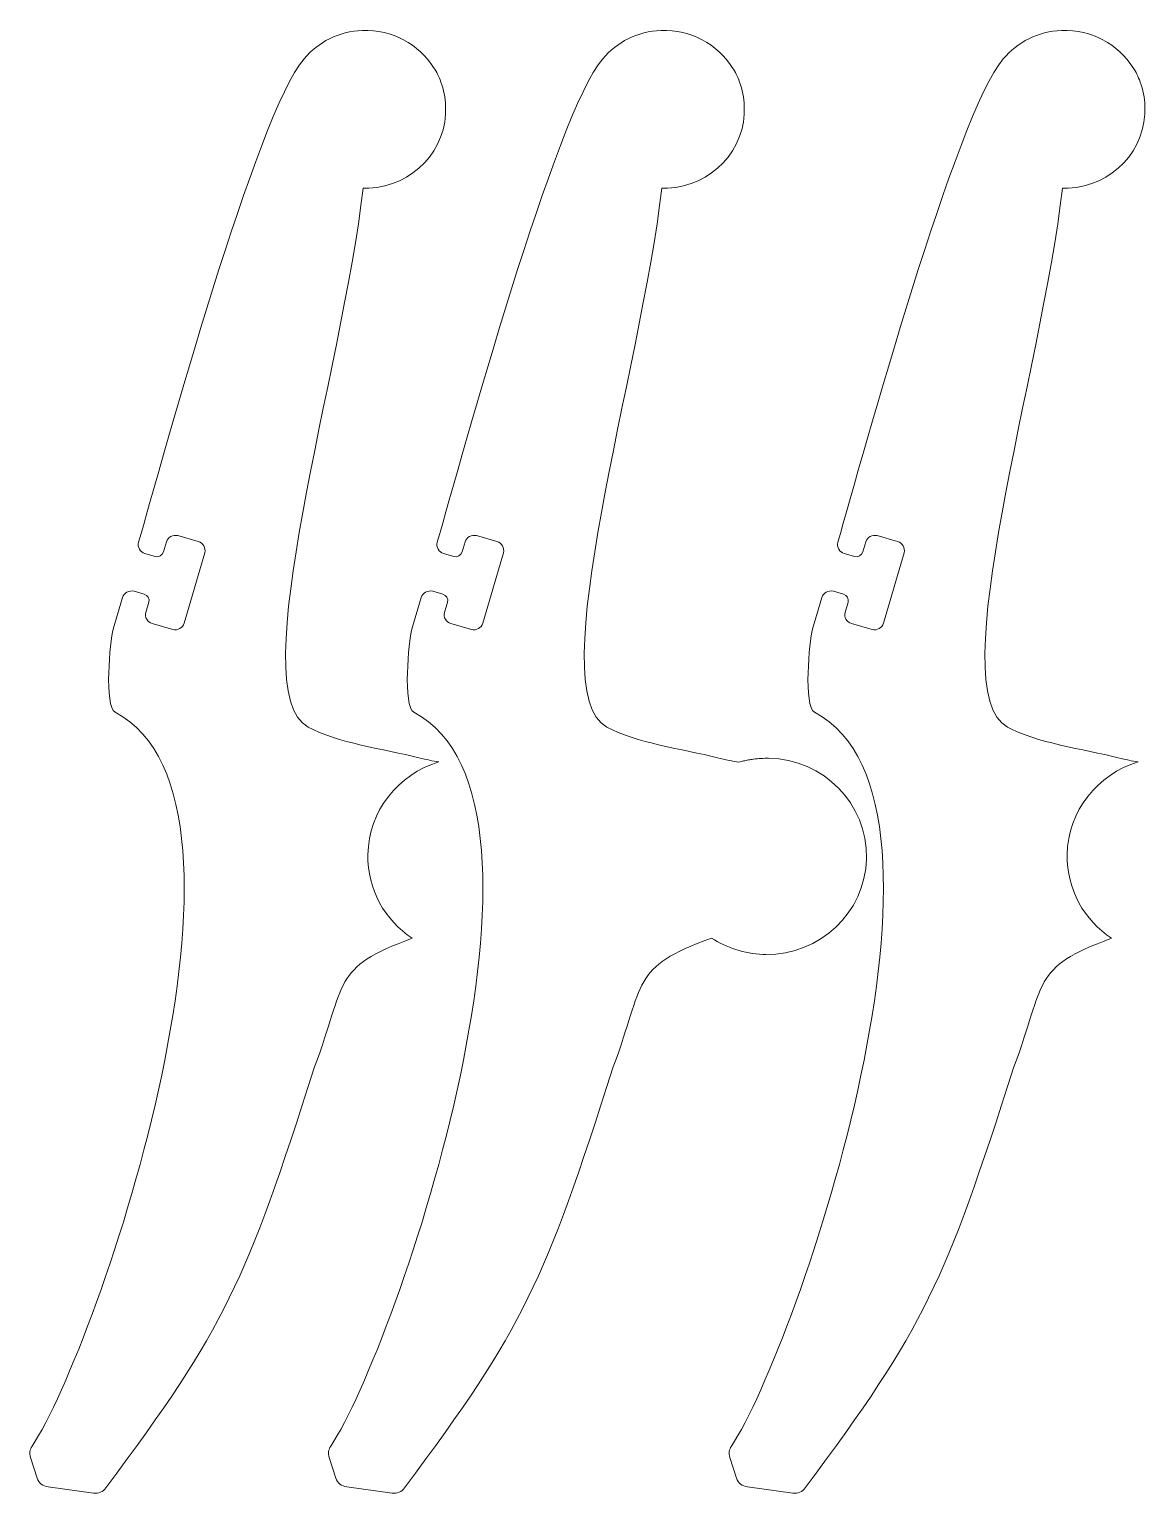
# Model space of a CAD drawing. Header units: centimetres. Extents: x -7.2 to 6.6, y 35.6 to 43.8.
# Drawn here: x 0.47 to 6.58, y 35.76 to 43.77 of the extents above; entities that cross this region are included whole.
import ezdxf

# ---------------------------------------------------------------- set-up
doc = ezdxf.new("R2010")
doc.units = ezdxf.units.CM
doc.header["$MEASUREMENT"] = 0
doc.layers.add('Layer 1', color=7, linetype='Continuous')

msp = doc.modelspace()

# ---------------------------------------------------------------- linework, layer by layer
at = {"layer": 'Layer 1', "lineweight": 9}
for points, knots in [([(2.71007, 39.7669), (2.67824, 39.77227), (2.64252, 39.77984), (2.60143, 39.78991), (2.60143, 39.78991), (2.41146, 39.83648), (2.14906, 39.87303), (1.99526, 39.95678), (1.99526, 39.95678), (1.62937, 40.15608), (2.18184, 41.9051), (2.29605, 42.90509), (2.29605, 42.90509), (2.30611, 42.9048), (2.31624, 42.90482), (2.32645, 42.90522), (2.32645, 42.90522), (2.56857, 42.91465), (2.75708, 43.11532), (2.74748, 43.35341), (2.74748, 43.35341), (2.74561, 43.39979), (2.73634, 43.44416), (2.72086, 43.48549), (2.72086, 43.48549), (2.7111, 43.51555), (2.69789, 43.54116), (2.68169, 43.56423), (2.68169, 43.56423), (2.60101, 43.69152), (2.45503, 43.77379), (2.29172, 43.76742), (2.29172, 43.76742), (2.16278, 43.76241), (2.04905, 43.70314), (1.97235, 43.61289), (1.97235, 43.61289), (1.71363, 43.30844), (1.20299, 41.44175), (1.06721, 40.96804), (1.06721, 40.96804), (1.05965, 40.94163), (1.07535, 40.91392), (1.1022, 40.90636), (1.1022, 40.90636), (1.1022, 40.90636), (1.15824, 40.89057), (1.15824, 40.89057), (1.15824, 40.89057), (1.17745, 40.88515), (1.19771, 40.89621), (1.20321, 40.9151), (1.20321, 40.9151), (1.20321, 40.9151), (1.21923, 40.9701), (1.21923, 40.9701), (1.21923, 40.9701), (1.22694, 40.99657), (1.25528, 41.01203), (1.28219, 41.00444), (1.28219, 41.00444), (1.28219, 41.00444), (1.39406, 40.97293), (1.39406, 40.97293), (1.39406, 40.97293), (1.42099, 40.96534), (1.4367, 40.93752), (1.42898, 40.91101), (1.42898, 40.91101), (1.42898, 40.91101), (1.31682, 40.52599), (1.31682, 40.52599), (1.31682, 40.52599), (1.30909, 40.49948), (1.2808, 40.48406), (1.25385, 40.49165), (1.25385, 40.49165), (1.25385, 40.49165), (1.14198, 40.52317), (1.14198, 40.52317), (1.14198, 40.52317), (1.11501, 40.53076), (1.09936, 40.55861), (1.10706, 40.58508), (1.10706, 40.58508), (1.10706, 40.58508), (1.12307, 40.64008), (1.12307, 40.64008), (1.12307, 40.64008), (1.12858, 40.65897), (1.11739, 40.6789), (1.09814, 40.68431), (1.09814, 40.68431), (1.09814, 40.68431), (1.04222, 40.70006), (1.04222, 40.70006), (1.04222, 40.70006), (1.01526, 40.70765), (0.98698, 40.69223), (0.97926, 40.66572), (0.97926, 40.66572), (0.97926, 40.66572), (0.92893, 40.49298), (0.92893, 40.49298), (0.92893, 40.49298), (0.90987, 40.42755), (0.87807, 40.07102), (0.93911, 40.03892), (0.93911, 40.03892), (1.86327, 39.55275), (0.84502, 36.56956), (0.48422, 36.0244), (0.48422, 36.0244), (0.47195, 36.0058), (0.46905, 35.98486), (0.47591, 35.96373), (0.47591, 35.96373), (0.47591, 35.96373), (0.51255, 35.85078), (0.51255, 35.85078), (0.51255, 35.85078), (0.52129, 35.82385), (0.54358, 35.80544), (0.57205, 35.80164), (0.57205, 35.80164), (0.57205, 35.80164), (0.82033, 35.76849), (0.82033, 35.76849), (0.82033, 35.76849), (0.84747, 35.76487), (0.87265, 35.77539), (0.88882, 35.79713), (0.88882, 35.79713), (1.54287, 36.67573), (1.65408, 36.91998), (2.02987, 38.09956), (2.02987, 38.09956), (2.20596, 38.56143), (2.11914, 38.64086), (2.56443, 38.8024), (2.56443, 38.8024), (2.41534, 38.90118), (2.31851, 39.06986), (2.32182, 39.25979), (2.32182, 39.25979), (2.32602, 39.49969), (2.48872, 39.70032), (2.71007, 39.7669)], [0, 0, 0, 0, 0.0263158, 0.0263158, 0.0263158, 0.0263158, 0.0526316, 0.0526316, 0.0526316, 0.0526316, 0.0789474, 0.0789474, 0.0789474, 0.0789474, 0.1052632, 0.1052632, 0.1052632, 0.1052632, 0.1315789, 0.1315789, 0.1315789, 0.1315789, 0.1578947, 0.1578947, 0.1578947, 0.1578947, 0.1842105, 0.1842105, 0.1842105, 0.1842105, 0.2105263, 0.2105263, 0.2105263, 0.2105263, 0.2368421, 0.2368421, 0.2368421, 0.2368421, 0.2631579, 0.2631579, 0.2631579, 0.2631579, 0.2894737, 0.2894737, 0.2894737, 0.2894737, 0.3157895, 0.3157895, 0.3157895, 0.3157895, 0.3421053, 0.3421053, 0.3421053, 0.3421053, 0.3684211, 0.3684211, 0.3684211, 0.3684211, 0.3947368, 0.3947368, 0.3947368, 0.3947368, 0.4210526, 0.4210526, 0.4210526, 0.4210526, 0.4473684, 0.4473684, 0.4473684, 0.4473684, 0.4736842, 0.4736842, 0.4736842, 0.4736842, 0.5, 0.5, 0.5, 0.5, 0.5263158, 0.5263158, 0.5263158, 0.5263158, 0.5526316, 0.5526316, 0.5526316, 0.5526316, 0.5789474, 0.5789474, 0.5789474, 0.5789474, 0.6052632, 0.6052632, 0.6052632, 0.6052632, 0.6315789, 0.6315789, 0.6315789, 0.6315789, 0.6578947, 0.6578947, 0.6578947, 0.6578947, 0.6842105, 0.6842105, 0.6842105, 0.6842105, 0.7105263, 0.7105263, 0.7105263, 0.7105263, 0.7368421, 0.7368421, 0.7368421, 0.7368421, 0.7631579, 0.7631579, 0.7631579, 0.7631579, 0.7894737, 0.7894737, 0.7894737, 0.7894737, 0.8157895, 0.8157895, 0.8157895, 0.8157895, 0.8421053, 0.8421053, 0.8421053, 0.8421053, 0.8684211, 0.8684211, 0.8684211, 0.8684211, 0.8947368, 0.8947368, 0.8947368, 0.8947368, 0.9210526, 0.9210526, 0.9210526, 0.9210526, 0.9473684, 0.9473684, 0.9473684, 0.9473684, 1, 1, 1, 1]), ([(4.48412, 38.71455), (4.4879, 38.71439), (4.49174, 38.71426), (4.49572, 38.71419), (4.49572, 38.71419), (4.49685, 38.71417), (4.498, 38.71421), (4.49913, 38.7142), (4.49913, 38.7142), (4.7969, 38.71096), (5.04216, 38.94326), (5.0503, 39.23572), (5.0503, 39.23572), (5.05037, 39.23757), (5.05048, 39.23941), (5.05051, 39.24127), (5.05051, 39.24127), (5.0557, 39.53748), (4.81573, 39.78172), (4.5145, 39.78683), (4.5145, 39.78683), (4.50043, 39.78706), (4.48647, 39.78678), (4.47264, 39.78597), (4.47264, 39.78597), (4.47264, 39.78597), (4.47249, 39.78596), (4.47249, 39.78596), (4.47249, 39.78596), (4.45872, 39.78516), (4.44507, 39.78386), (4.43158, 39.78208), (4.43158, 39.78208), (4.43158, 39.78208), (4.43132, 39.78205), (4.43132, 39.78205), (4.43132, 39.78205), (4.43132, 39.78205), (4.431, 39.78199), (4.431, 39.78199), (4.431, 39.78199), (4.4266, 39.78141), (4.4222, 39.78078), (4.41783, 39.78008), (4.41783, 39.78008), (4.41783, 39.78008), (4.41775, 39.78006), (4.41775, 39.78006), (4.41775, 39.78006), (4.41332, 39.77937), (4.40889, 39.77861), (4.40449, 39.7778), (4.40449, 39.7778), (4.40449, 39.7778), (4.40439, 39.77779), (4.40439, 39.77779), (4.40439, 39.77779), (4.40439, 39.77779), (4.40389, 39.77769), (4.40389, 39.77769), (4.40389, 39.77769), (4.39972, 39.77693), (4.39558, 39.77611), (4.39146, 39.77525), (4.39146, 39.77525), (4.39146, 39.77525), (4.39108, 39.77516), (4.39108, 39.77516), (4.39108, 39.77516), (4.39108, 39.77516), (4.39101, 39.77515), (4.39101, 39.77515), (4.39101, 39.77515), (4.38673, 39.77426), (4.38248, 39.77332), (4.37825, 39.77232), (4.37825, 39.77232), (4.37825, 39.77232), (4.3776, 39.77217), (4.3776, 39.77217), (4.3776, 39.77217), (4.37346, 39.7712), (4.36936, 39.77018), (4.36526, 39.76911), (4.36526, 39.76911), (4.36526, 39.76911), (4.36483, 39.76899), (4.36483, 39.76899), (4.36483, 39.76899), (4.36483, 39.76899), (4.36445, 39.7689), (4.36445, 39.7689), (4.36445, 39.7689), (4.36041, 39.76783), (4.35638, 39.76674), (4.35236, 39.76559), (4.35236, 39.76559), (4.31855, 39.77101), (4.28028, 39.77899), (4.23571, 39.78991), (4.23571, 39.78991), (4.04574, 39.83649), (3.78334, 39.87304), (3.62955, 39.95679), (3.62955, 39.95679), (3.26365, 40.15608), (3.81612, 41.90511), (3.93033, 42.90509), (3.93033, 42.90509), (3.9404, 42.90481), (3.95052, 42.90483), (3.96074, 42.90523), (3.96074, 42.90523), (4.20285, 42.91466), (4.39136, 43.11532), (4.38176, 43.35341), (4.38176, 43.35341), (4.3799, 43.3998), (4.37062, 43.44417), (4.35514, 43.4855), (4.35514, 43.4855), (4.34538, 43.51555), (4.33218, 43.54117), (4.31598, 43.56423), (4.31598, 43.56423), (4.23529, 43.69152), (4.08931, 43.7738), (3.926, 43.76743), (3.926, 43.76743), (3.79706, 43.76241), (3.68333, 43.70315), (3.60663, 43.6129), (3.60663, 43.6129), (3.34791, 43.30844), (2.83727, 41.44175), (2.70149, 40.96805), (2.70149, 40.96805), (2.69393, 40.94163), (2.70964, 40.91392), (2.73648, 40.90636), (2.73648, 40.90636), (2.73648, 40.90636), (2.79252, 40.89057), (2.79252, 40.89057), (2.79252, 40.89057), (2.81174, 40.88516), (2.83199, 40.89622), (2.83749, 40.9151), (2.83749, 40.9151), (2.83749, 40.9151), (2.85351, 40.97011), (2.85351, 40.97011), (2.85351, 40.97011), (2.86122, 40.99658), (2.88956, 41.01203), (2.91648, 41.00445), (2.91648, 41.00445), (2.91648, 41.00445), (3.02835, 40.97293), (3.02835, 40.97293), (3.02835, 40.97293), (3.05527, 40.96535), (3.07099, 40.93752), (3.06326, 40.91102), (3.06326, 40.91102), (3.06326, 40.91102), (2.9511, 40.526), (2.9511, 40.526), (2.9511, 40.526), (2.94338, 40.49948), (2.91509, 40.48407), (2.88813, 40.49166), (2.88813, 40.49166), (2.88813, 40.49166), (2.77626, 40.52317), (2.77626, 40.52317), (2.77626, 40.52317), (2.74929, 40.53076), (2.73364, 40.55861), (2.74134, 40.58509), (2.74134, 40.58509), (2.74134, 40.58509), (2.75736, 40.64008), (2.75736, 40.64008), (2.75736, 40.64008), (2.76286, 40.65898), (2.75168, 40.6789), (2.73242, 40.68431), (2.73242, 40.68431), (2.73242, 40.68431), (2.67651, 40.70006), (2.67651, 40.70006), (2.67651, 40.70006), (2.64955, 40.70765), (2.62127, 40.69224), (2.61354, 40.66573), (2.61354, 40.66573), (2.61354, 40.66573), (2.56322, 40.49298), (2.56322, 40.49298), (2.56322, 40.49298), (2.54415, 40.42755), (2.51235, 40.07103), (2.57339, 40.03893), (2.57339, 40.03893), (3.49755, 39.55276), (2.47931, 36.56956), (2.11851, 36.0244), (2.11851, 36.0244), (2.10623, 36.0058), (2.10333, 35.98486), (2.11019, 35.96373), (2.11019, 35.96373), (2.11019, 35.96373), (2.14684, 35.85078), (2.14684, 35.85078), (2.14684, 35.85078), (2.15557, 35.82385), (2.17786, 35.80545), (2.20634, 35.80165), (2.20634, 35.80165), (2.20634, 35.80165), (2.45461, 35.76849), (2.45461, 35.76849), (2.45461, 35.76849), (2.48175, 35.76487), (2.50693, 35.77539), (2.5231, 35.79714), (2.5231, 35.79714), (3.17715, 36.67573), (3.28836, 36.91999), (3.66416, 38.09956), (3.66416, 38.09956), (3.8408, 38.56289), (3.75281, 38.64136), (4.20289, 38.80392), (4.20289, 38.80392), (4.28384, 38.75084), (4.38016, 38.71845), (4.48412, 38.71455)], [0, 0, 0, 0, 0.0163934, 0.0163934, 0.0163934, 0.0163934, 0.0327869, 0.0327869, 0.0327869, 0.0327869, 0.0491803, 0.0491803, 0.0491803, 0.0491803, 0.0655738, 0.0655738, 0.0655738, 0.0655738, 0.0819672, 0.0819672, 0.0819672, 0.0819672, 0.0983607, 0.0983607, 0.0983607, 0.0983607, 0.1147541, 0.1147541, 0.1147541, 0.1147541, 0.1311475, 0.1311475, 0.1311475, 0.1311475, 0.147541, 0.147541, 0.147541, 0.147541, 0.1639344, 0.1639344, 0.1639344, 0.1639344, 0.1803279, 0.1803279, 0.1803279, 0.1803279, 0.1967213, 0.1967213, 0.1967213, 0.1967213, 0.2131148, 0.2131148, 0.2131148, 0.2131148, 0.2295082, 0.2295082, 0.2295082, 0.2295082, 0.2459016, 0.2459016, 0.2459016, 0.2459016, 0.2622951, 0.2622951, 0.2622951, 0.2622951, 0.2786885, 0.2786885, 0.2786885, 0.2786885, 0.295082, 0.295082, 0.295082, 0.295082, 0.3114754, 0.3114754, 0.3114754, 0.3114754, 0.3278689, 0.3278689, 0.3278689, 0.3278689, 0.3442623, 0.3442623, 0.3442623, 0.3442623, 0.3606557, 0.3606557, 0.3606557, 0.3606557, 0.3770492, 0.3770492, 0.3770492, 0.3770492, 0.3934426, 0.3934426, 0.3934426, 0.3934426, 0.4098361, 0.4098361, 0.4098361, 0.4098361, 0.4262295, 0.4262295, 0.4262295, 0.4262295, 0.442623, 0.442623, 0.442623, 0.442623, 0.4590164, 0.4590164, 0.4590164, 0.4590164, 0.4754098, 0.4754098, 0.4754098, 0.4754098, 0.4918033, 0.4918033, 0.4918033, 0.4918033, 0.5081967, 0.5081967, 0.5081967, 0.5081967, 0.5245902, 0.5245902, 0.5245902, 0.5245902, 0.5409836, 0.5409836, 0.5409836, 0.5409836, 0.557377, 0.557377, 0.557377, 0.557377, 0.5737705, 0.5737705, 0.5737705, 0.5737705, 0.5901639, 0.5901639, 0.5901639, 0.5901639, 0.6065574, 0.6065574, 0.6065574, 0.6065574, 0.6229508, 0.6229508, 0.6229508, 0.6229508, 0.6393443, 0.6393443, 0.6393443, 0.6393443, 0.6557377, 0.6557377, 0.6557377, 0.6557377, 0.6721311, 0.6721311, 0.6721311, 0.6721311, 0.6885246, 0.6885246, 0.6885246, 0.6885246, 0.704918, 0.704918, 0.704918, 0.704918, 0.7213115, 0.7213115, 0.7213115, 0.7213115, 0.7377049, 0.7377049, 0.7377049, 0.7377049, 0.7540984, 0.7540984, 0.7540984, 0.7540984, 0.7704918, 0.7704918, 0.7704918, 0.7704918, 0.7868852, 0.7868852, 0.7868852, 0.7868852, 0.8032787, 0.8032787, 0.8032787, 0.8032787, 0.8196721, 0.8196721, 0.8196721, 0.8196721, 0.8360656, 0.8360656, 0.8360656, 0.8360656, 0.852459, 0.852459, 0.852459, 0.852459, 0.8688525, 0.8688525, 0.8688525, 0.8688525, 0.8852459, 0.8852459, 0.8852459, 0.8852459, 0.9016393, 0.9016393, 0.9016393, 0.9016393, 0.9180328, 0.9180328, 0.9180328, 0.9180328, 0.9344262, 0.9344262, 0.9344262, 0.9344262, 0.9508197, 0.9508197, 0.9508197, 0.9508197, 0.9672131, 0.9672131, 0.9672131, 0.9672131, 1, 1, 1, 1]), ([(6.53667, 39.7669), (6.50485, 39.77227), (6.46913, 39.77984), (6.42803, 39.78991), (6.42803, 39.78991), (6.23806, 39.83648), (5.97566, 39.87303), (5.82187, 39.95678), (5.82187, 39.95678), (5.45597, 40.15608), (6.00845, 41.9051), (6.12265, 42.90509), (6.12265, 42.90509), (6.13272, 42.9048), (6.14284, 42.90482), (6.15306, 42.90522), (6.15306, 42.90522), (6.39517, 42.91465), (6.58368, 43.11532), (6.57409, 43.35341), (6.57409, 43.35341), (6.57222, 43.39979), (6.56294, 43.44416), (6.54746, 43.48549), (6.54746, 43.48549), (6.5377, 43.51555), (6.5245, 43.54116), (6.5083, 43.56423), (6.5083, 43.56423), (6.42761, 43.69152), (6.28163, 43.77379), (6.11832, 43.76742), (6.11832, 43.76742), (5.98938, 43.76241), (5.87565, 43.70314), (5.79895, 43.61289), (5.79895, 43.61289), (5.54023, 43.30844), (5.02959, 41.44175), (4.89382, 40.96804), (4.89382, 40.96804), (4.88625, 40.94163), (4.90196, 40.91392), (4.9288, 40.90636), (4.9288, 40.90636), (4.9288, 40.90636), (4.98484, 40.89057), (4.98484, 40.89057), (4.98484, 40.89057), (5.00406, 40.88515), (5.02431, 40.89621), (5.02981, 40.9151), (5.02981, 40.9151), (5.02981, 40.9151), (5.04583, 40.9701), (5.04583, 40.9701), (5.04583, 40.9701), (5.05354, 40.99657), (5.08188, 41.01203), (5.1088, 41.00444), (5.1088, 41.00444), (5.1088, 41.00444), (5.22067, 40.97293), (5.22067, 40.97293), (5.22067, 40.97293), (5.24759, 40.96534), (5.26331, 40.93752), (5.25558, 40.91101), (5.25558, 40.91101), (5.25558, 40.91101), (5.14342, 40.52599), (5.14342, 40.52599), (5.14342, 40.52599), (5.1357, 40.49948), (5.10741, 40.48406), (5.08045, 40.49165), (5.08045, 40.49165), (5.08045, 40.49165), (4.96858, 40.52317), (4.96858, 40.52317), (4.96858, 40.52317), (4.94161, 40.53076), (4.92596, 40.55861), (4.93366, 40.58508), (4.93366, 40.58508), (4.93366, 40.58508), (4.94968, 40.64008), (4.94968, 40.64008), (4.94968, 40.64008), (4.95518, 40.65897), (4.944, 40.6789), (4.92474, 40.68431), (4.92474, 40.68431), (4.92474, 40.68431), (4.86883, 40.70006), (4.86883, 40.70006), (4.86883, 40.70006), (4.84187, 40.70765), (4.81359, 40.69223), (4.80586, 40.66572), (4.80586, 40.66572), (4.80586, 40.66572), (4.75554, 40.49298), (4.75554, 40.49298), (4.75554, 40.49298), (4.73647, 40.42755), (4.70467, 40.07102), (4.76571, 40.03892), (4.76571, 40.03892), (5.68987, 39.55275), (4.67163, 36.56956), (4.31083, 36.0244), (4.31083, 36.0244), (4.29855, 36.0058), (4.29565, 35.98486), (4.30251, 35.96373), (4.30251, 35.96373), (4.30251, 35.96373), (4.33916, 35.85078), (4.33916, 35.85078), (4.33916, 35.85078), (4.34789, 35.82385), (4.37018, 35.80544), (4.39866, 35.80164), (4.39866, 35.80164), (4.39866, 35.80164), (4.64693, 35.76849), (4.64693, 35.76849), (4.64693, 35.76849), (4.67407, 35.76487), (4.69926, 35.77539), (4.71542, 35.79713), (4.71542, 35.79713), (5.36947, 36.67573), (5.48068, 36.91998), (5.85648, 38.09956), (5.85648, 38.09956), (6.03257, 38.56143), (5.94575, 38.64086), (6.39103, 38.8024), (6.39103, 38.8024), (6.24194, 38.90118), (6.14512, 39.06986), (6.14842, 39.25979), (6.14842, 39.25979), (6.15263, 39.49969), (6.31533, 39.70032), (6.53667, 39.7669)], [0, 0, 0, 0, 0.0263158, 0.0263158, 0.0263158, 0.0263158, 0.0526316, 0.0526316, 0.0526316, 0.0526316, 0.0789474, 0.0789474, 0.0789474, 0.0789474, 0.1052632, 0.1052632, 0.1052632, 0.1052632, 0.1315789, 0.1315789, 0.1315789, 0.1315789, 0.1578947, 0.1578947, 0.1578947, 0.1578947, 0.1842105, 0.1842105, 0.1842105, 0.1842105, 0.2105263, 0.2105263, 0.2105263, 0.2105263, 0.2368421, 0.2368421, 0.2368421, 0.2368421, 0.2631579, 0.2631579, 0.2631579, 0.2631579, 0.2894737, 0.2894737, 0.2894737, 0.2894737, 0.3157895, 0.3157895, 0.3157895, 0.3157895, 0.3421053, 0.3421053, 0.3421053, 0.3421053, 0.3684211, 0.3684211, 0.3684211, 0.3684211, 0.3947368, 0.3947368, 0.3947368, 0.3947368, 0.4210526, 0.4210526, 0.4210526, 0.4210526, 0.4473684, 0.4473684, 0.4473684, 0.4473684, 0.4736842, 0.4736842, 0.4736842, 0.4736842, 0.5, 0.5, 0.5, 0.5, 0.5263158, 0.5263158, 0.5263158, 0.5263158, 0.5526316, 0.5526316, 0.5526316, 0.5526316, 0.5789474, 0.5789474, 0.5789474, 0.5789474, 0.6052632, 0.6052632, 0.6052632, 0.6052632, 0.6315789, 0.6315789, 0.6315789, 0.6315789, 0.6578947, 0.6578947, 0.6578947, 0.6578947, 0.6842105, 0.6842105, 0.6842105, 0.6842105, 0.7105263, 0.7105263, 0.7105263, 0.7105263, 0.7368421, 0.7368421, 0.7368421, 0.7368421, 0.7631579, 0.7631579, 0.7631579, 0.7631579, 0.7894737, 0.7894737, 0.7894737, 0.7894737, 0.8157895, 0.8157895, 0.8157895, 0.8157895, 0.8421053, 0.8421053, 0.8421053, 0.8421053, 0.8684211, 0.8684211, 0.8684211, 0.8684211, 0.8947368, 0.8947368, 0.8947368, 0.8947368, 0.9210526, 0.9210526, 0.9210526, 0.9210526, 0.9473684, 0.9473684, 0.9473684, 0.9473684, 1, 1, 1, 1])]:
    msp.add_open_spline(points, degree=3, knots=knots, dxfattribs=at)

doc.saveas('drawing.dxf')
